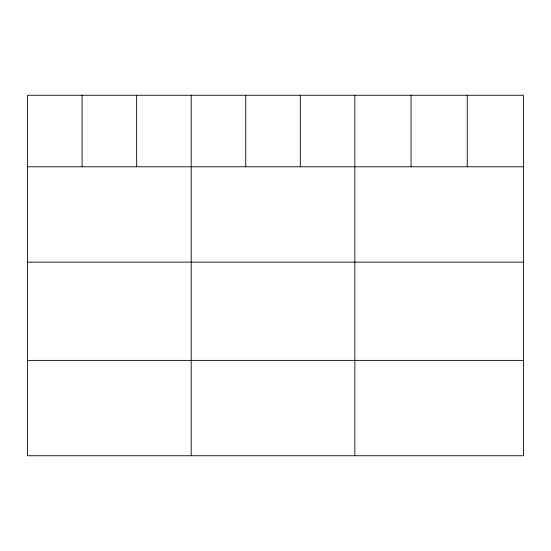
<?xml version="1.0" encoding="UTF-8"?>
<svg xmlns="http://www.w3.org/2000/svg" width="551" height="551" viewBox="0 0 551 551"><rect width="100%" height="100%" fill="white"/><g stroke="black" fill="none" stroke-linecap="round" stroke-linejoin="round"><path stroke-width="0.83" d="M523.45 166.781L523.45 455.746L27.55 455.746L27.55 95.254L523.45 95.254L523.45 166.781L27.55 166.781M27.55 262.138L523.45 262.138M27.55 360.388L523.45 360.388M467.248 95.254L467.248 166.781M411.046 95.254L411.046 166.781M354.844 95.254L354.844 455.746M300.295 95.254L300.295 166.781M245.746 95.254L245.746 166.781M191.197 95.254L191.197 455.746M136.648 95.254L136.648 166.781M82.099 95.254L82.099 166.781"/></g></svg>
